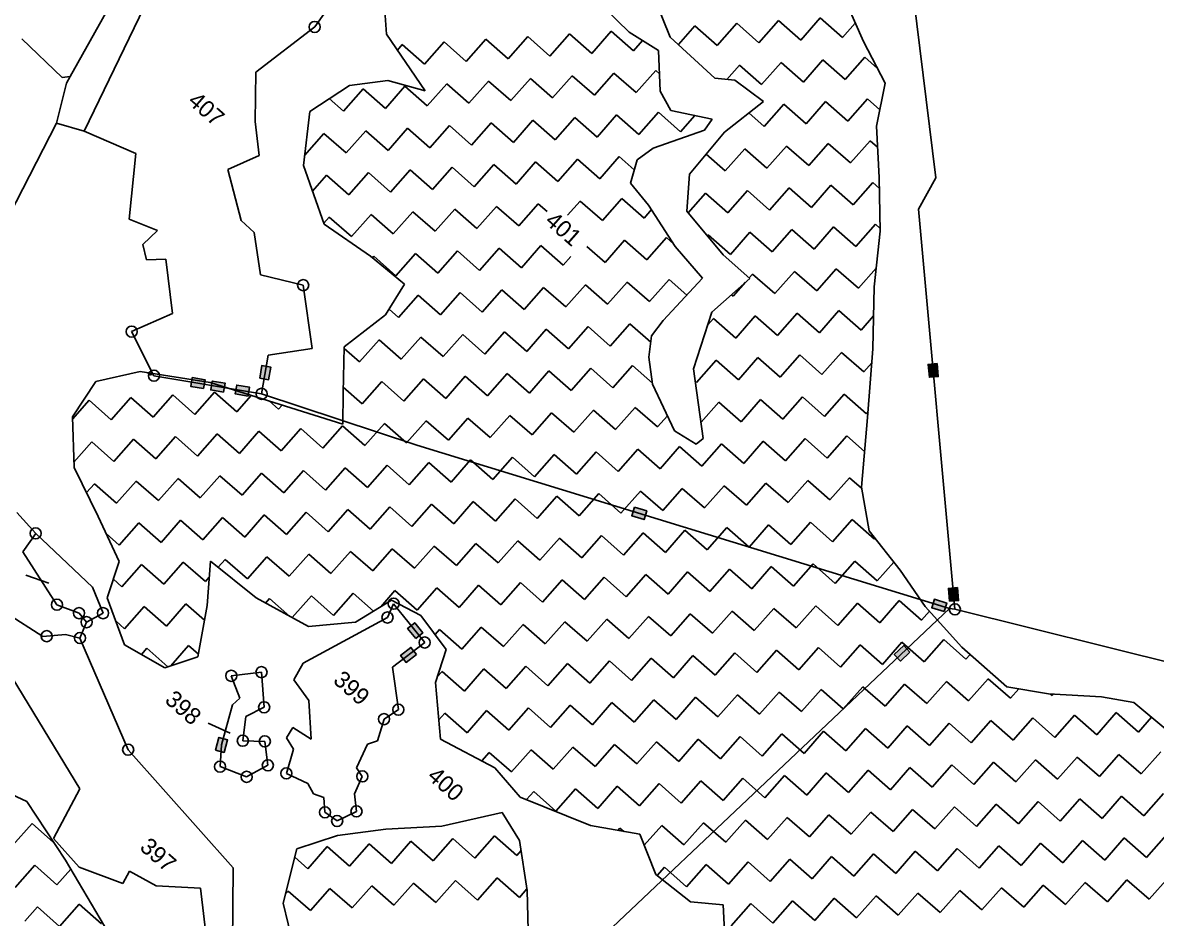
# Model space of a CAD drawing. Header units: metres. Extents: x 316400 to 324250, y 1868140 to 1873603.
# Drawn here: x 321468 to 322120, y 1869295 to 1869809 of the extents above; entities that cross this region are included whole.
import ezdxf

# ---------------------------------------------------------------- set-up
doc = ezdxf.new("R2010")
doc.units = ezdxf.units.M
for name, color, linetype in [('POLY_HATCH', 12, 'Continuous'), ('POLY_PARCEL', 6, 'Continuous'), ('POLY_ROAD', 30, 'Continuous'), ('TEXT_PARCEL', 7, 'Continuous')]:
    doc.layers.add(name, color=color, linetype=linetype)
doc.styles.add('TEXT_MAP', font='')
doc.styles.get('TEXT_MAP').set_extended_font_data('Kruti Dev 050')
doc.dimstyles.get("Standard").update_dxf_attribs({"dimtxt": 0.18, "dimasz": 0.18, "dimexe": 0.18, "dimexo": 0.0625, "dimgap": 0.09, "dimtad": 0, "dimtih": 1, "dimtoh": 1, "dimdec": 4, "dimzin": 0, "dimdsep": 46, "dimtxsty": 'Standard', "dimcen": 0.09, "dimadec": 0, "dimazin": 0, "dimtfac": 1, "dimtdec": 4, "dimtofl": 0, "dimtmove": 0, "dimatfit": 3, "dimfxl": 1, "dimtolj": 1, "dimtzin": 0, "dimarcsym": 0})

msp = doc.modelspace()

# ---------------------------------------------------------------- hatches: boundary and pattern name
for points in [[(321610.47, 1869611.52), (321605.38, 1869612.38), (321604.14, 1869605.02), (321609.23, 1869604.16)], [(321989.05, 1869605.58), (321994.19, 1869606.04), (321993.52, 1869613.47), (321988.37, 1869613.01)], [(321565.41, 1869605.41), (321564.55, 1869600.32), (321571.91, 1869599.08), (321572.77, 1869604.17)], [(321576.9, 1869603.47), (321576.04, 1869598.38), (321583.39, 1869597.14), (321584.25, 1869602.23)], [(321590.99, 1869601.09), (321590.13, 1869596), (321597.49, 1869594.76), (321598.35, 1869599.85)], [(321825.14, 1869523.81), (321826.66, 1869528.74), (321819.52, 1869530.93), (321818.01, 1869526)], [(322005.17, 1869484.7), (322000.03, 1869484.24), (322000.7, 1869476.8), (322005.84, 1869477.27)], [(321991.95, 1869478.02), (321990.44, 1869473.08), (321997.57, 1869470.89), (321999.09, 1869475.83)], [(321693.23, 1869464.49), (321689.2, 1869461.26), (321693.86, 1869455.44), (321697.89, 1869458.67)], [(321685.17, 1869445.74), (321688.31, 1869441.64), (321694.23, 1869446.19), (321691.09, 1869450.28)], [(321968.88, 1869446.23), (321972.43, 1869442.48), (321977.85, 1869447.61), (321974.31, 1869451.36)], [(321585.7, 1869397.13), (321580.73, 1869398.52), (321578.73, 1869391.32), (321583.7, 1869389.94)]]:
    msp.add_hatch(color=256).paths.add_polyline_path(points)

# ---------------------------------------------------------------- linework, layer by layer
for points in [[(321604.14, 1869605.02), (321605.38, 1869612.38), (321610.47, 1869611.52), (321609.23, 1869604.16)], [(321993.52, 1869613.47), (321994.19, 1869606.04), (321989.05, 1869605.58), (321988.37, 1869613.01)], [(321571.91, 1869599.08), (321564.55, 1869600.32), (321565.41, 1869605.41), (321572.77, 1869604.17)], [(321583.39, 1869597.14), (321576.04, 1869598.38), (321576.9, 1869603.47), (321584.25, 1869602.23)], [(321597.49, 1869594.76), (321590.13, 1869596), (321590.99, 1869601.09), (321598.35, 1869599.85)], [(321819.52, 1869530.93), (321826.66, 1869528.74), (321825.14, 1869523.81), (321818.01, 1869526)], [(322000.7, 1869476.8), (322000.03, 1869484.24), (322005.17, 1869484.7), (322005.84, 1869477.27)], [(321997.57, 1869470.89), (321990.44, 1869473.08), (321991.95, 1869478.02), (321999.09, 1869475.83)], [(321693.86, 1869455.44), (321689.2, 1869461.26), (321693.23, 1869464.49), (321697.89, 1869458.67)], [(321694.23, 1869446.19), (321688.31, 1869441.64), (321685.17, 1869445.74), (321691.09, 1869450.28)], [(321977.85, 1869447.61), (321972.43, 1869442.48), (321968.88, 1869446.23), (321974.31, 1869451.36)], [(321578.73, 1869391.32), (321580.73, 1869398.52), (321585.7, 1869397.13), (321583.7, 1869389.94)]]:
    msp.add_lwpolyline(points, close=True)
for centre in [(321635.76, 1869807.04), (321629.15, 1869658.55), (321530.56, 1869631.88), (321543.34, 1869606.52), (321605.24, 1869596.07), (321475.39, 1869515.86), (321681.15, 1869475.45), (321487.6, 1869474.85), (321500.32, 1869470.01), (321514.15, 1869470.02), (322003.71, 1869472.2), (321504.65, 1869464.84), (321677.59, 1869467.53), (321481.74, 1869456.76), (321500.83, 1869455.7), (321699.02, 1869453.13), (321605.18, 1869436.07), (321587.8, 1869433.98), (321606.72, 1869415.91), (321683.86, 1869414.52), (321675.64, 1869409.06), (321528.53, 1869391.48), (321594.45, 1869396.63), (321607.1, 1869396.3), (321581.39, 1869381.79), (321608.86, 1869382.53), (321619.47, 1869377.88), (321596.65, 1869375.88), (321663.11, 1869376.13), (321641.67, 1869355.52), (321659.77, 1869356.03), (321648.68, 1869350.52)]:
    msp.add_circle(centre, 3.19)
at = {"layer": 'POLY_HATCH'}
for p, q in [((321677.1, 1869802.84), (321674.57, 1869838.25)), ((321941.56, 1869820.33), (321951.23, 1869798.74)), ((321699.25, 1869770.28), (321677.1, 1869802.84)), ((321951.23, 1869798.74), (321963.74, 1869774.66)), ((321632.88, 1869758.34), (321655.72, 1869773.41)), ((321655.72, 1869773.41), (321677.74, 1869776.14)), ((321677.74, 1869776.14), (321699.25, 1869770.28)), ((321963.74, 1869774.66), (321958.63, 1869750)), ((321629.25, 1869727.35), (321632.88, 1869758.34)), ((321958.63, 1869750), (321960.25, 1869720.42)), ((321641.3, 1869693.61), (321629.25, 1869727.35)), ((321960.25, 1869720.42), (321960.88, 1869689.7)), ((321667.88, 1869675.23), (321641.3, 1869693.61)), ((321960.88, 1869689.7), (321957.32, 1869657.65)), ((321687.37, 1869659.08), (321667.88, 1869675.23)), ((321676.46, 1869641.54), (321687.37, 1869659.08)), ((321957.32, 1869657.65), (321956.65, 1869622.04)), ((321652.76, 1869623.2), (321676.46, 1869641.54)), ((321652.05, 1869596.68), (321652.76, 1869623.2)), ((321956.65, 1869622.04), (321953.56, 1869582.54)), ((321509.88, 1869603.22), (321535.46, 1869608.85)), ((321535.46, 1869608.85), (321575.72, 1869602.56)), ((321496.47, 1869582.85), (321509.88, 1869603.22)), ((321575.72, 1869602.56), (321651.86, 1869578.75)), ((321651.86, 1869578.75), (321652.05, 1869596.68)), ((321497.53, 1869553.77), (321496.47, 1869582.85)), ((321953.56, 1869582.54), (321949.98, 1869542.46)), ((321511.38, 1869525.49), (321497.53, 1869553.77)), ((321949.98, 1869542.46), (321954.52, 1869517.34)), ((321523.45, 1869499.78), (321511.38, 1869525.49)), ((321954.52, 1869517.34), (321972.29, 1869494.66)), ((321516.51, 1869478.75), (321523.45, 1869499.78)), ((321575.87, 1869499.88), (321574.02, 1869474.35)), ((321602.09, 1869478.8), (321575.87, 1869499.88)), ((321972.29, 1869494.66), (321986.72, 1869473.91)), ((321526.52, 1869451.83), (321516.51, 1869478.75)), ((321632.3, 1869462.25), (321602.09, 1869478.8)), ((321574.02, 1869474.35), (321568.69, 1869444.87)), ((321679.99, 1869477.56), (321659.15, 1869464.75)), ((321696.87, 1869468.73), (321679.99, 1869477.56)), ((321986.72, 1869473.91), (322007.75, 1869450.37)), ((321711.24, 1869449.04), (321696.87, 1869468.73)), ((321659.15, 1869464.75), (321632.3, 1869462.25)), ((321549.57, 1869438.58), (321526.52, 1869451.83)), ((321705.22, 1869430.21), (321711.24, 1869449.04)), ((322007.75, 1869450.37), (322033.54, 1869427.66)), ((321568.69, 1869444.87), (321549.57, 1869438.58)), ((321708.12, 1869397.5), (321705.22, 1869430.21)), ((322033.54, 1869427.66), (322057.61, 1869423.56)), ((322057.61, 1869423.56), (322087.93, 1869421.99)), ((322087.93, 1869421.99), (322106.6, 1869418.62)), ((322106.6, 1869418.62), (322128.35, 1869400.47)), ((321739.39, 1869381.02), (321708.12, 1869397.5)), ((321438.54, 1869376.48), (321470.24, 1869361.64)), ((321470.24, 1869361.64), (321492.45, 1869328)), ((321794.2, 1869347.84), (321753.83, 1869364.28)), ((321708.9, 1869347.54), (321743.44, 1869355.33)), ((321822.6, 1869342.94), (321794.2, 1869347.84)), ((321625.49, 1869334.52), (321648.81, 1869342.14)), ((321648.81, 1869342.14), (321676.66, 1869345.77)), ((321676.66, 1869345.77), (321708.9, 1869347.54)), ((321831.84, 1869319.73), (321822.6, 1869342.94)), ((321753.56, 1869339.39), (321757.81, 1869310.51)), ((321617.6, 1869303.27), (321625.49, 1869334.52)), ((321492.45, 1869328), (321514.93, 1869290.11)), ((321757.81, 1869310.51), (321758.46, 1869287.82)), ((321625.89, 1869269.83), (321617.6, 1869303.27))]:
    msp.add_line(p, q, dxfattribs=at)
at = {"layer": 'POLY_HATCH', "ltscale": 10}
for p, q in [((321816.5, 1869803.93), (321795.91, 1869824.33)), ((321830.88, 1869824.13), (321840.17, 1869801.21)), ((321833.43, 1869793.55), (321816.5, 1869803.93)), ((321840.17, 1869801.21), (321865.79, 1869777.52)), ((321834.32, 1869770.1), (321833.43, 1869793.55)), ((321865.79, 1869777.52), (321877.31, 1869776.44)), ((321877.31, 1869776.44), (321893.77, 1869764.22)), ((321840.46, 1869759.04), (321834.32, 1869770.1)), ((321864.29, 1869753.92), (321840.46, 1869759.04)), ((321893.77, 1869764.22), (321871.39, 1869746.53)), ((321859.87, 1869747.61), (321864.29, 1869753.92)), ((321830.39, 1869737.31), (321859.87, 1869747.61)), ((321871.39, 1869746.53), (321851.23, 1869722.35)), ((321821.17, 1869730.7), (321830.39, 1869737.31)), ((321817.21, 1869717.19), (321821.17, 1869730.7)), ((321851.23, 1869722.35), (321849.57, 1869701.16)), ((321827.66, 1869704.59), (321817.21, 1869717.19)), ((321843.03, 1869680.85), (321827.66, 1869704.59)), ((321849.57, 1869701.16), (321870.47, 1869675.96)), ((321858.67, 1869662.56), (321843.03, 1869680.85)), ((321870.47, 1869675.96), (321885.79, 1869662.46)), ((321836.11, 1869638.23), (321858.67, 1869662.56)), ((321885.79, 1869662.46), (321864.13, 1869643.01)), ((321864.13, 1869643.01), (321853.56, 1869610.4)), ((321829.44, 1869629.37), (321836.11, 1869638.23)), ((321827.81, 1869617.21), (321829.44, 1869629.37)), ((321830.01, 1869601.68), (321827.81, 1869617.21)), ((321853.56, 1869610.4), (321859.13, 1869570.38)), ((321842.57, 1869574.75), (321830.01, 1869601.68)), ((321855.12, 1869567.11), (321842.57, 1869574.75)), ((321859.13, 1869570.38), (321855.12, 1869567.11)), ((321753.83, 1869364.28), (321739.39, 1869381.02)), ((321743.44, 1869355.33), (321753.56, 1869339.39)), ((321831.84, 1869319.73), (321851.81, 1869304.12)), ((321851.81, 1869304.12), (321870.61, 1869302.29)), ((321870.61, 1869302.29), (321871.96, 1869271.64))]:
    msp.add_line(p, q, dxfattribs=at)
at = {"layer": 'POLY_HATCH', "linetype": 'Continuous', "ltscale": 10}
for p, q in [((321891.11, 1869797.88), (321902.36, 1869810.65)), ((321902.36, 1869810.65), (321915.14, 1869799.4)), ((321915.14, 1869799.4), (321926.39, 1869812.18)), ((321926.39, 1869812.18), (321939.17, 1869800.93)), ((321795, 1869791.77), (321806.25, 1869804.55)), ((321806.25, 1869804.55), (321819.03, 1869793.3)), ((321844.86, 1869796.88), (321854.31, 1869807.6)), ((321854.31, 1869807.6), (321867.08, 1869796.35)), ((321867.08, 1869796.35), (321878.33, 1869809.13)), ((321878.33, 1869809.13), (321891.11, 1869797.88)), ((321939.17, 1869800.93), (321946.51, 1869809.27)), ((321698.88, 1869785.67), (321710.13, 1869798.44)), ((321710.13, 1869798.44), (321722.91, 1869787.19)), ((321722.91, 1869787.19), (321734.16, 1869799.97)), ((321734.16, 1869799.97), (321746.94, 1869788.72)), ((321746.94, 1869788.72), (321758.19, 1869801.5)), ((321758.19, 1869801.5), (321770.97, 1869790.24)), ((321770.97, 1869790.24), (321782.22, 1869803.02)), ((321782.22, 1869803.02), (321795, 1869791.77)), ((321819.03, 1869793.3), (321824.22, 1869799.2)), ((321683.3, 1869793.73), (321686.11, 1869796.92)), ((321686.11, 1869796.92), (321698.88, 1869785.67)), ((321872.62, 1869776.88), (321879.86, 1869785.1)), ((321879.86, 1869785.1), (321892.64, 1869773.85)), ((321892.64, 1869773.85), (321903.89, 1869786.63)), ((321903.89, 1869786.63), (321916.67, 1869775.37)), ((321916.67, 1869775.37), (321927.92, 1869788.15)), ((321927.92, 1869788.15), (321940.7, 1869776.9)), ((321940.7, 1869776.9), (321951.95, 1869789.68)), ((321951.95, 1869789.68), (321959.3, 1869783.2)), ((321772.5, 1869766.22), (321783.75, 1869778.99)), ((321783.75, 1869778.99), (321796.52, 1869767.74)), ((321796.52, 1869767.74), (321807.77, 1869780.52)), ((321807.77, 1869780.52), (321820.55, 1869769.27)), ((321820.55, 1869769.27), (321831.8, 1869782.05)), ((321831.8, 1869782.05), (321833.94, 1869780.16)), ((321652.35, 1869758.58), (321663.6, 1869771.36)), ((321663.6, 1869771.36), (321676.38, 1869760.11)), ((321676.38, 1869760.11), (321687.63, 1869772.89)), ((321687.63, 1869772.89), (321700.41, 1869761.64)), ((321700.41, 1869761.64), (321711.66, 1869774.41)), ((321711.66, 1869774.41), (321724.44, 1869763.16)), ((321724.44, 1869763.16), (321735.69, 1869775.94)), ((321735.69, 1869775.94), (321748.47, 1869764.69)), ((321748.47, 1869764.69), (321759.72, 1869777.47)), ((321759.72, 1869777.47), (321772.5, 1869766.22)), ((321644.17, 1869765.79), (321652.35, 1869758.58)), ((321942.22, 1869752.87), (321953.47, 1869765.65)), ((321953.47, 1869765.65), (321960.58, 1869759.4)), ((321894.16, 1869749.82), (321905.42, 1869762.6)), ((321905.42, 1869762.6), (321918.19, 1869751.35)), ((321918.19, 1869751.35), (321929.44, 1869764.12)), ((321929.44, 1869764.12), (321942.22, 1869752.87)), ((321725.96, 1869739.13), (321737.22, 1869751.91)), ((321737.22, 1869751.91), (321749.99, 1869740.66)), ((321749.99, 1869740.66), (321761.24, 1869753.44)), ((321761.24, 1869753.44), (321774.02, 1869742.19)), ((321774.02, 1869742.19), (321785.27, 1869754.97)), ((321785.27, 1869754.97), (321798.05, 1869743.71)), ((321798.05, 1869743.71), (321809.3, 1869756.49)), ((321809.3, 1869756.49), (321822.08, 1869745.24)), ((321822.08, 1869745.24), (321833.33, 1869758.02)), ((321833.33, 1869758.02), (321846.11, 1869746.77)), ((321846.11, 1869746.77), (321854.29, 1869756.06)), ((321863.58, 1869754.07), (321864.08, 1869753.62)), ((321885.36, 1869757.57), (321894.16, 1869749.82)), ((321629.92, 1869733.11), (321641.1, 1869745.81)), ((321641.1, 1869745.81), (321653.88, 1869734.56)), ((321653.88, 1869734.56), (321665.13, 1869747.33)), ((321665.13, 1869747.33), (321677.91, 1869736.08)), ((321677.91, 1869736.08), (321689.16, 1869748.86)), ((321689.16, 1869748.86), (321701.94, 1869737.61)), ((321701.94, 1869737.61), (321713.19, 1869750.39)), ((321713.19, 1869750.39), (321725.96, 1869739.13)), ((321919.72, 1869727.32), (321930.97, 1869740.1)), ((321930.97, 1869740.1), (321943.75, 1869728.84)), ((321943.75, 1869728.84), (321955, 1869741.62)), ((321955, 1869741.62), (321959.3, 1869737.84)), ((321799.58, 1869719.69), (321810.83, 1869732.46)), ((321810.83, 1869732.46), (321819.46, 1869724.86)), ((321860.8, 1869733.83), (321871.66, 1869724.26)), ((321871.66, 1869724.26), (321882.91, 1869737.04)), ((321882.91, 1869737.04), (321895.69, 1869725.79)), ((321895.69, 1869725.79), (321906.94, 1869738.57)), ((321906.94, 1869738.57), (321919.72, 1869727.32)), ((321703.46, 1869713.58), (321714.71, 1869726.36)), ((321714.71, 1869726.36), (321727.49, 1869715.11)), ((321727.49, 1869715.11), (321738.74, 1869727.88)), ((321738.74, 1869727.88), (321751.52, 1869716.63)), ((321751.52, 1869716.63), (321762.77, 1869729.41)), ((321762.77, 1869729.41), (321775.55, 1869718.16)), ((321775.55, 1869718.16), (321786.8, 1869730.94)), ((321786.8, 1869730.94), (321799.58, 1869719.69)), ((321634.52, 1869712.58), (321642.63, 1869721.78)), ((321642.63, 1869721.78), (321655.41, 1869710.53)), ((321655.41, 1869710.53), (321666.66, 1869723.3)), ((321666.66, 1869723.3), (321679.43, 1869712.05)), ((321679.43, 1869712.05), (321690.68, 1869724.83)), ((321690.68, 1869724.83), (321703.46, 1869713.58)), ((321873.19, 1869700.24), (321884.44, 1869713.01)), ((321884.44, 1869713.01), (321897.22, 1869701.76)), ((321897.22, 1869701.76), (321908.47, 1869714.54)), ((321908.47, 1869714.54), (321921.25, 1869703.29)), ((321921.25, 1869703.29), (321932.5, 1869716.07)), ((321932.5, 1869716.07), (321945.27, 1869704.82)), ((321945.27, 1869704.82), (321956.53, 1869717.59)), ((321956.53, 1869717.59), (321960.38, 1869714.2)), ((321781.14, 1869698.75), (321788.33, 1869706.91)), ((321788.33, 1869706.91), (321801.1, 1869695.66)), ((321801.1, 1869695.66), (321812.35, 1869708.43)), ((321812.35, 1869708.43), (321825.13, 1869697.18)), ((321850.42, 1869700.14), (321860.41, 1869711.49)), ((321860.41, 1869711.49), (321873.19, 1869700.24)), ((321680.96, 1869688.02), (321692.21, 1869700.8)), ((321692.21, 1869700.8), (321704.99, 1869689.55)), ((321704.99, 1869689.55), (321716.24, 1869702.33)), ((321716.24, 1869702.33), (321729.02, 1869691.08)), ((321729.02, 1869691.08), (321740.27, 1869703.86)), ((321740.27, 1869703.86), (321753.05, 1869692.6)), ((321753.05, 1869692.6), (321764.3, 1869705.38)), ((321764.3, 1869705.38), (321769.43, 1869700.87)), ((321825.13, 1869697.18), (321829.35, 1869701.98)), ((321641.07, 1869694.25), (321644.15, 1869697.75)), ((321644.15, 1869697.75), (321656.93, 1869686.5)), ((321656.93, 1869686.5), (321668.18, 1869699.28)), ((321668.18, 1869699.28), (321680.96, 1869688.02)), ((321946.8, 1869680.79), (321958.05, 1869693.56)), ((321958.05, 1869693.56), (321960.85, 1869691.1)), ((321861.42, 1869686.87), (321861.94, 1869687.46)), ((321861.94, 1869687.46), (321874.72, 1869676.21)), ((321874.72, 1869676.21), (321885.97, 1869688.99)), ((321885.97, 1869688.99), (321898.74, 1869677.73)), ((321898.74, 1869677.73), (321909.99, 1869690.51)), ((321909.99, 1869690.51), (321922.77, 1869679.26)), ((321922.77, 1869679.26), (321934.02, 1869692.04)), ((321934.02, 1869692.04), (321946.8, 1869680.79)), ((321754.57, 1869668.58), (321765.82, 1869681.35)), ((321765.82, 1869681.35), (321778.6, 1869670.1)), ((321792.11, 1869680.89), (321802.63, 1869671.63)), ((321802.63, 1869671.63), (321813.88, 1869684.41)), ((321813.88, 1869684.41), (321826.66, 1869673.15)), ((321826.66, 1869673.15), (321837.91, 1869685.93)), ((321837.91, 1869685.93), (321842.18, 1869682.17)), ((321668.93, 1869674.36), (321669.71, 1869675.25)), ((321669.71, 1869675.25), (321682.49, 1869664)), ((321682.49, 1869664), (321693.74, 1869676.77)), ((321693.74, 1869676.77), (321706.52, 1869665.52)), ((321706.52, 1869665.52), (321717.77, 1869678.3)), ((321717.77, 1869678.3), (321730.54, 1869667.05)), ((321730.54, 1869667.05), (321741.79, 1869679.83)), ((321741.79, 1869679.83), (321754.57, 1869668.58)), ((321778.6, 1869670.1), (321782.96, 1869675.05)), ((321924.3, 1869655.23), (321935.55, 1869668.01)), ((321935.55, 1869668.01), (321948.33, 1869656.76)), ((321948.33, 1869656.76), (321958.5, 1869668.31)), ((321828.18, 1869649.13), (321839.44, 1869661.9)), ((321839.44, 1869661.9), (321849.69, 1869652.87)), ((321885.52, 1869662.71), (321887.49, 1869664.96)), ((321887.49, 1869664.96), (321900.27, 1869653.71)), ((321900.27, 1869653.71), (321911.52, 1869666.48)), ((321911.52, 1869666.48), (321924.3, 1869655.23)), ((321708.04, 1869641.49), (321719.29, 1869654.27)), ((321719.29, 1869654.27), (321732.07, 1869643.02)), ((321732.07, 1869643.02), (321743.32, 1869655.8)), ((321743.32, 1869655.8), (321756.1, 1869644.55)), ((321756.1, 1869644.55), (321767.35, 1869657.32)), ((321767.35, 1869657.32), (321780.13, 1869646.07)), ((321780.13, 1869646.07), (321791.38, 1869658.85)), ((321791.38, 1869658.85), (321804.16, 1869647.6)), ((321804.16, 1869647.6), (321815.41, 1869660.38)), ((321815.41, 1869660.38), (321828.18, 1869649.13)), ((321876.24, 1869652.18), (321883.42, 1869660.34)), ((321684.01, 1869639.97), (321695.26, 1869652.75)), ((321695.26, 1869652.75), (321708.04, 1869641.49)), ((321875.28, 1869653.02), (321876.24, 1869652.18)), ((321678.5, 1869644.82), (321684.01, 1869639.97)), ((321901.8, 1869629.68), (321913.05, 1869642.45)), ((321913.05, 1869642.45), (321925.83, 1869631.2)), ((321925.83, 1869631.2), (321937.08, 1869643.98)), ((321937.08, 1869643.98), (321949.85, 1869632.73)), ((321781.65, 1869622.04), (321792.91, 1869634.82)), ((321792.91, 1869634.82), (321805.68, 1869623.57)), ((321805.68, 1869623.57), (321816.93, 1869636.35)), ((321816.93, 1869636.35), (321828.96, 1869625.76)), ((321861.78, 1869635.75), (321864.99, 1869639.4)), ((321864.99, 1869639.4), (321877.77, 1869628.15)), ((321877.77, 1869628.15), (321889.02, 1869640.93)), ((321889.02, 1869640.93), (321901.8, 1869629.68)), ((321949.85, 1869632.73), (321957, 1869640.85)), ((321685.54, 1869615.94), (321696.79, 1869628.72)), ((321696.79, 1869628.72), (321709.57, 1869617.47)), ((321709.57, 1869617.47), (321720.82, 1869630.24)), ((321720.82, 1869630.24), (321733.6, 1869618.99)), ((321733.6, 1869618.99), (321744.85, 1869631.77)), ((321744.85, 1869631.77), (321757.63, 1869620.52)), ((321757.63, 1869620.52), (321768.88, 1869633.3)), ((321768.88, 1869633.3), (321781.65, 1869622.04)), ((321652.73, 1869622.15), (321661.51, 1869614.41)), ((321661.51, 1869614.41), (321672.76, 1869627.19)), ((321672.76, 1869627.19), (321685.54, 1869615.94)), ((321855.27, 1869602.6), (321866.52, 1869615.37)), ((321866.52, 1869615.37), (321879.29, 1869604.12)), ((321879.29, 1869604.12), (321890.55, 1869616.9)), ((321890.55, 1869616.9), (321903.32, 1869605.65)), ((321903.32, 1869605.65), (321914.57, 1869618.43)), ((321914.57, 1869618.43), (321927.35, 1869607.17)), ((321927.35, 1869607.17), (321938.6, 1869619.95)), ((321938.6, 1869619.95), (321951.38, 1869608.7)), ((321759.15, 1869596.49), (321770.4, 1869609.27)), ((321770.4, 1869609.27), (321783.18, 1869598.02)), ((321783.18, 1869598.02), (321794.43, 1869610.79)), ((321794.43, 1869610.79), (321807.21, 1869599.54)), ((321807.21, 1869599.54), (321818.46, 1869612.32)), ((321818.46, 1869612.32), (321829.93, 1869602.22)), ((321951.38, 1869608.7), (321956.02, 1869613.97)), ((321539.79, 1869608.17), (321541.37, 1869606.78)), ((321541.37, 1869606.78), (321542.25, 1869607.79)), ((321663.04, 1869590.38), (321674.29, 1869603.16)), ((321674.29, 1869603.16), (321687.07, 1869591.91)), ((321687.07, 1869591.91), (321698.32, 1869604.69)), ((321698.32, 1869604.69), (321711.09, 1869593.44)), ((321711.09, 1869593.44), (321722.35, 1869606.21)), ((321722.35, 1869606.21), (321735.12, 1869594.96)), ((321735.12, 1869594.96), (321746.37, 1869607.74)), ((321746.37, 1869607.74), (321759.15, 1869596.49)), ((321854.56, 1869603.22), (321855.27, 1869602.6)), ((321542.89, 1869582.75), (321554.15, 1869595.53)), ((321554.15, 1869595.53), (321566.92, 1869584.28)), ((321566.92, 1869584.28), (321578.17, 1869597.06)), ((321578.17, 1869597.06), (321590.95, 1869585.8)), ((321652.14, 1869599.98), (321663.04, 1869590.38)), ((321928.88, 1869583.15), (321940.13, 1869595.92)), ((321940.13, 1869595.92), (321952.91, 1869584.67)), ((321496.52, 1869581.61), (321506.09, 1869592.48)), ((321506.09, 1869592.48), (321518.87, 1869581.23)), ((321518.87, 1869581.23), (321530.12, 1869594)), ((321530.12, 1869594), (321542.89, 1869582.75)), ((321590.95, 1869585.8), (321599.23, 1869595.21)), ((321609.79, 1869591.9), (321614.98, 1869587.33)), ((321614.98, 1869587.33), (321617.02, 1869589.64)), ((321857.82, 1869579.74), (321868.04, 1869591.34)), ((321868.04, 1869591.34), (321880.82, 1869580.09)), ((321880.82, 1869580.09), (321892.07, 1869592.87)), ((321892.07, 1869592.87), (321904.85, 1869581.62)), ((321904.85, 1869581.62), (321916.1, 1869594.4)), ((321916.1, 1869594.4), (321928.88, 1869583.15)), ((321736.65, 1869570.93), (321747.9, 1869583.71)), ((321747.9, 1869583.71), (321760.68, 1869572.46)), ((321760.68, 1869572.46), (321771.93, 1869585.24)), ((321771.93, 1869585.24), (321784.71, 1869573.99)), ((321784.71, 1869573.99), (321795.96, 1869586.77)), ((321795.96, 1869586.77), (321808.74, 1869575.51)), ((321808.74, 1869575.51), (321819.99, 1869588.29)), ((321819.99, 1869588.29), (321832.76, 1869577.04)), ((321832.76, 1869577.04), (321838.48, 1869583.53)), ((321952.91, 1869584.67), (321953.81, 1869585.7)), ((321616.51, 1869563.3), (321627.76, 1869576.08)), ((321627.76, 1869576.08), (321640.54, 1869564.83)), ((321640.54, 1869564.83), (321651.79, 1869577.61)), ((321651.79, 1869577.61), (321664.56, 1869566.36)), ((321664.56, 1869566.36), (321675.82, 1869579.13)), ((321675.82, 1869579.13), (321688.59, 1869567.88)), ((321688.59, 1869567.88), (321699.84, 1869580.66)), ((321699.84, 1869580.66), (321712.62, 1869569.41)), ((321712.62, 1869569.41), (321723.87, 1869582.19)), ((321723.87, 1869582.19), (321736.65, 1869570.93)), ((321520.39, 1869557.2), (321531.64, 1869569.97)), ((321531.64, 1869569.97), (321544.42, 1869558.72)), ((321544.42, 1869558.72), (321555.67, 1869571.5)), ((321555.67, 1869571.5), (321568.45, 1869560.25)), ((321568.45, 1869560.25), (321579.7, 1869573.03)), ((321579.7, 1869573.03), (321592.48, 1869561.78)), ((321592.48, 1869561.78), (321603.73, 1869574.55)), ((321603.73, 1869574.55), (321616.51, 1869563.3)), ((321906.38, 1869557.59), (321917.63, 1869570.37)), ((321917.63, 1869570.37), (321930.4, 1869559.12)), ((321930.4, 1869559.12), (321941.66, 1869571.9)), ((321941.66, 1869571.9), (321951.81, 1869562.95)), ((321497.42, 1869556.87), (321507.62, 1869568.45)), ((321507.62, 1869568.45), (321520.39, 1869557.2)), ((321810.26, 1869551.49), (321821.51, 1869564.26)), ((321821.51, 1869564.26), (321834.29, 1869553.01)), ((321834.29, 1869553.01), (321845.54, 1869565.79)), ((321845.54, 1869565.79), (321858.32, 1869554.54)), ((321858.32, 1869554.54), (321869.57, 1869567.32)), ((321869.57, 1869567.32), (321882.35, 1869556.06)), ((321882.35, 1869556.06), (321893.6, 1869568.84)), ((321893.6, 1869568.84), (321906.38, 1869557.59)), ((321690.12, 1869543.85), (321701.37, 1869556.63)), ((321701.37, 1869556.63), (321714.15, 1869545.38)), ((321714.15, 1869545.38), (321725.4, 1869558.16)), ((321725.4, 1869558.16), (321738.18, 1869546.91)), ((321738.18, 1869546.91), (321749.43, 1869559.68)), ((321749.43, 1869559.68), (321762.2, 1869548.43)), ((321762.2, 1869548.43), (321773.46, 1869561.21)), ((321773.46, 1869561.21), (321786.23, 1869549.96)), ((321786.23, 1869549.96), (321797.48, 1869562.74)), ((321797.48, 1869562.74), (321810.26, 1869551.49)), ((321594, 1869537.75), (321605.26, 1869550.52)), ((321605.26, 1869550.52), (321618.03, 1869539.27)), ((321618.03, 1869539.27), (321629.28, 1869552.05)), ((321629.28, 1869552.05), (321642.06, 1869540.8)), ((321642.06, 1869540.8), (321653.31, 1869553.58)), ((321653.31, 1869553.58), (321666.09, 1869542.33)), ((321666.09, 1869542.33), (321677.34, 1869555.1)), ((321677.34, 1869555.1), (321690.12, 1869543.85)), ((321504.62, 1869539.29), (321509.14, 1869544.42)), ((321509.14, 1869544.42), (321521.92, 1869533.17)), ((321521.92, 1869533.17), (321533.17, 1869545.95)), ((321533.17, 1869545.95), (321545.95, 1869534.69)), ((321545.95, 1869534.69), (321557.2, 1869547.47)), ((321557.2, 1869547.47), (321569.98, 1869536.22)), ((321569.98, 1869536.22), (321581.23, 1869549)), ((321581.23, 1869549), (321594, 1869537.75)), ((321859.85, 1869530.51), (321871.1, 1869543.29)), ((321871.1, 1869543.29), (321883.87, 1869532.04)), ((321883.87, 1869532.04), (321895.13, 1869544.81)), ((321895.13, 1869544.81), (321907.9, 1869533.56)), ((321907.9, 1869533.56), (321919.15, 1869546.34)), ((321919.15, 1869546.34), (321931.93, 1869535.09)), ((321931.93, 1869535.09), (321943.18, 1869547.87)), ((321943.18, 1869547.87), (321950.1, 1869541.78)), ((321763.73, 1869524.4), (321774.98, 1869537.18)), ((321774.98, 1869537.18), (321787.76, 1869525.93)), ((321787.76, 1869525.93), (321799.01, 1869538.71)), ((321799.01, 1869538.71), (321811.79, 1869527.46)), ((321811.79, 1869527.46), (321823.04, 1869540.23)), ((321823.04, 1869540.23), (321835.82, 1869528.98)), ((321835.82, 1869528.98), (321847.07, 1869541.76)), ((321847.07, 1869541.76), (321859.85, 1869530.51)), ((321667.62, 1869518.3), (321678.87, 1869531.08)), ((321678.87, 1869531.08), (321691.65, 1869519.82)), ((321691.65, 1869519.82), (321702.9, 1869532.6)), ((321702.9, 1869532.6), (321715.67, 1869521.35)), ((321715.67, 1869521.35), (321726.93, 1869534.13)), ((321726.93, 1869534.13), (321739.7, 1869522.88)), ((321739.7, 1869522.88), (321750.95, 1869535.66)), ((321750.95, 1869535.66), (321763.73, 1869524.4)), ((321571.5, 1869512.19), (321582.75, 1869524.97)), ((321582.75, 1869524.97), (321595.53, 1869513.72)), ((321595.53, 1869513.72), (321606.78, 1869526.5)), ((321606.78, 1869526.5), (321619.56, 1869515.25)), ((321619.56, 1869515.25), (321630.81, 1869528.02)), ((321630.81, 1869528.02), (321643.59, 1869516.77)), ((321643.59, 1869516.77), (321654.84, 1869529.55)), ((321654.84, 1869529.55), (321667.62, 1869518.3)), ((321933.46, 1869511.06), (321944.71, 1869523.84)), ((321944.71, 1869523.84), (321957.49, 1869512.59)), ((321523.45, 1869509.14), (321534.7, 1869521.92)), ((321534.7, 1869521.92), (321547.47, 1869510.67)), ((321547.47, 1869510.67), (321558.73, 1869523.44)), ((321558.73, 1869523.44), (321571.5, 1869512.19)), ((321837.34, 1869504.95), (321848.59, 1869517.73)), ((321848.59, 1869517.73), (321861.37, 1869506.48)), ((321861.37, 1869506.48), (321872.62, 1869519.26)), ((321872.62, 1869519.26), (321885.4, 1869508.01)), ((321885.4, 1869508.01), (321896.65, 1869520.79)), ((321896.65, 1869520.79), (321909.43, 1869509.53)), ((321909.43, 1869509.53), (321920.68, 1869522.31)), ((321920.68, 1869522.31), (321933.46, 1869511.06)), ((321515.96, 1869515.73), (321523.45, 1869509.14)), ((321741.23, 1869498.85), (321752.48, 1869511.63)), ((321752.48, 1869511.63), (321765.26, 1869500.38)), ((321765.26, 1869500.38), (321776.51, 1869513.15)), ((321776.51, 1869513.15), (321789.29, 1869501.9)), ((321789.29, 1869501.9), (321800.54, 1869514.68)), ((321800.54, 1869514.68), (321813.31, 1869503.43)), ((321813.31, 1869503.43), (321824.57, 1869516.21)), ((321824.57, 1869516.21), (321837.34, 1869504.95)), ((321957.49, 1869512.59), (321957.89, 1869513.05)), ((321645.11, 1869492.74), (321656.37, 1869505.52)), ((321656.37, 1869505.52), (321669.14, 1869494.27)), ((321669.14, 1869494.27), (321680.39, 1869507.05)), ((321680.39, 1869507.05), (321693.17, 1869495.8)), ((321693.17, 1869495.8), (321704.42, 1869508.57)), ((321704.42, 1869508.57), (321717.2, 1869497.32)), ((321717.2, 1869497.32), (321728.45, 1869510.1)), ((321728.45, 1869510.1), (321741.23, 1869498.85)), ((321524.97, 1869485.11), (321536.22, 1869497.89)), ((321536.22, 1869497.89), (321549, 1869486.64)), ((321549, 1869486.64), (321560.25, 1869499.41)), ((321560.25, 1869499.41), (321573.03, 1869488.16)), ((321580.24, 1869496.36), (321584.28, 1869500.94)), ((321584.28, 1869500.94), (321597.06, 1869489.69)), ((321597.06, 1869489.69), (321608.31, 1869502.47)), ((321608.31, 1869502.47), (321621.09, 1869491.22)), ((321621.09, 1869491.22), (321632.34, 1869503.99)), ((321632.34, 1869503.99), (321645.11, 1869492.74)), ((321910.96, 1869485.51), (321922.21, 1869498.28)), ((321922.21, 1869498.28), (321934.98, 1869487.03)), ((321934.98, 1869487.03), (321946.24, 1869499.81)), ((321946.24, 1869499.81), (321959.01, 1869488.56)), ((321959.01, 1869488.56), (321968.57, 1869499.41)), ((321814.84, 1869479.4), (321826.09, 1869492.18)), ((321826.09, 1869492.18), (321838.87, 1869480.93)), ((321838.87, 1869480.93), (321850.12, 1869493.7)), ((321850.12, 1869493.7), (321862.9, 1869482.45)), ((321862.9, 1869482.45), (321874.15, 1869495.23)), ((321874.15, 1869495.23), (321886.93, 1869483.98)), ((321886.93, 1869483.98), (321898.18, 1869496.76)), ((321898.18, 1869496.76), (321910.96, 1869485.51)), ((321520.04, 1869489.45), (321524.97, 1869485.11)), ((321573.03, 1869488.16), (321575.2, 1869490.63)), ((321718.73, 1869473.29), (321729.98, 1869486.07)), ((321729.98, 1869486.07), (321742.76, 1869474.82)), ((321742.76, 1869474.82), (321754.01, 1869487.6)), ((321754.01, 1869487.6), (321766.78, 1869476.35)), ((321766.78, 1869476.35), (321778.04, 1869489.12)), ((321778.04, 1869489.12), (321790.81, 1869477.87)), ((321790.81, 1869477.87), (321802.06, 1869490.65)), ((321802.06, 1869490.65), (321814.84, 1869479.4)), ((321607.53, 1869475.82), (321609.84, 1869478.44)), ((321609.84, 1869478.44), (321621.51, 1869468.16)), ((321622.83, 1869467.44), (321633.86, 1869479.97)), ((321633.86, 1869479.97), (321646.64, 1869468.71)), ((321646.64, 1869468.71), (321657.89, 1869481.49)), ((321657.89, 1869481.49), (321669.61, 1869471.18)), ((321673.72, 1869473.7), (321681.92, 1869483.02)), ((321681.92, 1869483.02), (321694.7, 1869471.77)), ((321694.7, 1869471.77), (321705.95, 1869484.55)), ((321705.95, 1869484.55), (321718.73, 1869473.29)), ((321526.5, 1869461.08), (321537.75, 1869473.86)), ((321537.75, 1869473.86), (321550.53, 1869462.61)), ((321550.53, 1869462.61), (321561.78, 1869475.39)), ((321561.78, 1869475.39), (321572.5, 1869465.94)), ((321888.45, 1869459.95), (321899.7, 1869472.73)), ((321899.7, 1869472.73), (321912.48, 1869461.48)), ((321912.48, 1869461.48), (321923.73, 1869474.25)), ((321923.73, 1869474.25), (321936.51, 1869463)), ((321936.51, 1869463), (321947.76, 1869475.78)), ((321947.76, 1869475.78), (321960.54, 1869464.53)), ((321960.54, 1869464.53), (321971.79, 1869477.31)), ((321971.79, 1869477.31), (321984.57, 1869466.06)), ((321521.41, 1869465.56), (321526.5, 1869461.08)), ((321768.31, 1869452.32), (321779.56, 1869465.1)), ((321779.56, 1869465.1), (321792.34, 1869453.84)), ((321792.34, 1869453.84), (321803.59, 1869466.62)), ((321803.59, 1869466.62), (321816.37, 1869455.37)), ((321816.37, 1869455.37), (321827.62, 1869468.15)), ((321827.62, 1869468.15), (321840.4, 1869456.9)), ((321840.4, 1869456.9), (321851.65, 1869469.68)), ((321851.65, 1869469.68), (321864.42, 1869458.42)), ((321864.42, 1869458.42), (321875.68, 1869471.2)), ((321875.68, 1869471.2), (321888.45, 1869459.95)), ((321984.57, 1869466.06), (321989.12, 1869471.23)), ((321704.96, 1869457.65), (321707.48, 1869460.52)), ((321707.48, 1869460.52), (321720.25, 1869449.27)), ((321720.25, 1869449.27), (321731.5, 1869462.04)), ((321731.5, 1869462.04), (321744.28, 1869450.79)), ((321744.28, 1869450.79), (321755.53, 1869463.57)), ((321755.53, 1869463.57), (321768.31, 1869452.32)), ((321962.07, 1869440.5), (321973.32, 1869453.28)), ((321973.32, 1869453.28), (321986.09, 1869442.03)), ((321986.09, 1869442.03), (321997.35, 1869454.81)), ((321997.35, 1869454.81), (322010.12, 1869443.55)), ((321536.16, 1869446.29), (321539.28, 1869449.83)), ((321539.28, 1869449.83), (321551.38, 1869439.17)), ((321553.07, 1869439.73), (321563.3, 1869451.36)), ((321563.3, 1869451.36), (321568.96, 1869446.38)), ((321841.92, 1869432.87), (321853.17, 1869445.65)), ((321853.17, 1869445.65), (321865.95, 1869434.4)), ((321865.95, 1869434.4), (321877.2, 1869447.17)), ((321877.2, 1869447.17), (321889.98, 1869435.92)), ((321889.98, 1869435.92), (321901.23, 1869448.7)), ((321901.23, 1869448.7), (321914.01, 1869437.45)), ((321914.01, 1869437.45), (321925.26, 1869450.23)), ((321925.26, 1869450.23), (321938.04, 1869438.97)), ((321938.04, 1869438.97), (321949.29, 1869451.75)), ((321949.29, 1869451.75), (321962.07, 1869440.5)), ((322010.12, 1869443.55), (322012.47, 1869446.22)), ((321745.81, 1869426.76), (321757.06, 1869439.54)), ((321757.06, 1869439.54), (321769.84, 1869428.29)), ((321769.84, 1869428.29), (321781.09, 1869441.07)), ((321781.09, 1869441.07), (321793.87, 1869429.82)), ((321793.87, 1869429.82), (321805.12, 1869442.59)), ((321805.12, 1869442.59), (321817.89, 1869431.34)), ((321817.89, 1869431.34), (321829.15, 1869444.12)), ((321829.15, 1869444.12), (321841.92, 1869432.87)), ((321706.21, 1869433.32), (321709, 1869436.49)), ((321709, 1869436.49), (321721.78, 1869425.24)), ((321721.78, 1869425.24), (321733.03, 1869438.01)), ((321733.03, 1869438.01), (321745.81, 1869426.76)), ((321915.53, 1869413.42), (321926.79, 1869426.2)), ((321926.79, 1869426.2), (321939.56, 1869414.95)), ((321939.56, 1869414.95), (321950.81, 1869427.72)), ((321950.81, 1869427.72), (321963.59, 1869416.47)), ((321963.59, 1869416.47), (321974.84, 1869429.25)), ((321974.84, 1869429.25), (321987.62, 1869418)), ((321987.62, 1869418), (321998.87, 1869430.78)), ((321998.87, 1869430.78), (322011.65, 1869419.53)), ((322011.65, 1869419.53), (322022.9, 1869432.3)), ((322022.9, 1869432.3), (322035.68, 1869421.05)), ((322035.68, 1869421.05), (322040.46, 1869426.48)), ((321819.42, 1869407.31), (321830.67, 1869420.09)), ((321830.67, 1869420.09), (321843.45, 1869408.84)), ((321843.45, 1869408.84), (321854.7, 1869421.62)), ((321854.7, 1869421.62), (321867.48, 1869410.37)), ((321867.48, 1869410.37), (321878.73, 1869423.14)), ((321878.73, 1869423.14), (321891.51, 1869411.89)), ((321891.51, 1869411.89), (321902.76, 1869424.67)), ((321902.76, 1869424.67), (321915.53, 1869413.42)), ((322058.66, 1869423.5), (322059.71, 1869422.58)), ((322059.71, 1869422.58), (322060.44, 1869423.41)), ((321723.31, 1869401.21), (321734.56, 1869413.99)), ((321734.56, 1869413.99), (321747.33, 1869402.73)), ((321747.33, 1869402.73), (321758.59, 1869415.51)), ((321758.59, 1869415.51), (321771.36, 1869404.26)), ((321771.36, 1869404.26), (321782.61, 1869417.04)), ((321782.61, 1869417.04), (321795.39, 1869405.79)), ((321795.39, 1869405.79), (321806.64, 1869418.57)), ((321806.64, 1869418.57), (321819.42, 1869407.31)), ((321707.13, 1869408.6), (321710.53, 1869412.46)), ((321710.53, 1869412.46), (321723.31, 1869401.21)), ((321989.15, 1869393.97), (322000.4, 1869406.75)), ((322000.4, 1869406.75), (322013.18, 1869395.5)), ((322013.18, 1869395.5), (322024.43, 1869408.27)), ((322024.43, 1869408.27), (322037.2, 1869397.02)), ((322037.2, 1869397.02), (322048.46, 1869409.8)), ((322048.46, 1869409.8), (322061.23, 1869398.55)), ((322061.23, 1869398.55), (322072.48, 1869411.33)), ((322072.48, 1869411.33), (322085.26, 1869400.08)), ((322085.26, 1869400.08), (322096.51, 1869412.85)), ((322096.51, 1869412.85), (322109.29, 1869401.6)), ((322109.29, 1869401.6), (322116.79, 1869410.12)), ((321893.03, 1869387.86), (321904.28, 1869400.64)), ((321904.28, 1869400.64), (321917.06, 1869389.39)), ((321917.06, 1869389.39), (321928.31, 1869402.17)), ((321928.31, 1869402.17), (321941.09, 1869390.92)), ((321941.09, 1869390.92), (321952.34, 1869403.7)), ((321952.34, 1869403.7), (321965.12, 1869392.44)), ((321965.12, 1869392.44), (321976.37, 1869405.22)), ((321976.37, 1869405.22), (321989.15, 1869393.97)), ((321796.92, 1869381.76), (321808.17, 1869394.54)), ((321808.17, 1869394.54), (321820.95, 1869383.29)), ((321820.95, 1869383.29), (321832.2, 1869396.06)), ((321832.2, 1869396.06), (321844.98, 1869384.81)), ((321844.98, 1869384.81), (321856.23, 1869397.59)), ((321856.23, 1869397.59), (321869, 1869386.34)), ((321869, 1869386.34), (321880.26, 1869399.12)), ((321880.26, 1869399.12), (321893.03, 1869387.86)), ((321731.76, 1869385.04), (321736.08, 1869389.96)), ((321736.08, 1869389.96), (321748.86, 1869378.71)), ((321748.86, 1869378.71), (321760.11, 1869391.48)), ((321760.11, 1869391.48), (321772.89, 1869380.23)), ((321772.89, 1869380.23), (321784.14, 1869393.01)), ((321784.14, 1869393.01), (321796.92, 1869381.76)), ((322062.76, 1869374.52), (322074.01, 1869387.3)), ((322074.01, 1869387.3), (322086.79, 1869376.05)), ((322086.79, 1869376.05), (322098.04, 1869388.83)), ((322098.04, 1869388.83), (322110.82, 1869377.57)), ((322110.82, 1869377.57), (322122.07, 1869390.35)), ((321966.64, 1869368.42), (321977.9, 1869381.19)), ((321977.9, 1869381.19), (321990.67, 1869369.94)), ((321990.67, 1869369.94), (322001.92, 1869382.72)), ((322001.92, 1869382.72), (322014.7, 1869371.47)), ((322014.7, 1869371.47), (322025.95, 1869384.25)), ((322025.95, 1869384.25), (322038.73, 1869372.99)), ((322038.73, 1869372.99), (322049.98, 1869385.77)), ((322049.98, 1869385.77), (322062.76, 1869374.52)), ((321870.53, 1869362.31), (321881.78, 1869375.09)), ((321881.78, 1869375.09), (321894.56, 1869363.84)), ((321894.56, 1869363.84), (321905.81, 1869376.61)), ((321905.81, 1869376.61), (321918.59, 1869365.36)), ((321918.59, 1869365.36), (321929.84, 1869378.14)), ((321929.84, 1869378.14), (321942.62, 1869366.89)), ((321942.62, 1869366.89), (321953.87, 1869379.67)), ((321953.87, 1869379.67), (321966.64, 1869368.42)), ((321757.52, 1869362.78), (321761.64, 1869367.46)), ((321761.64, 1869367.46), (321774.42, 1869356.2)), ((321774.42, 1869356.2), (321785.67, 1869368.98)), ((321785.67, 1869368.98), (321798.44, 1869357.73)), ((321798.44, 1869357.73), (321809.7, 1869370.51)), ((321809.7, 1869370.51), (321822.47, 1869359.26)), ((321822.47, 1869359.26), (321833.72, 1869372.03)), ((321833.72, 1869372.03), (321846.5, 1869360.78)), ((321846.5, 1869360.78), (321857.75, 1869373.56)), ((321857.75, 1869373.56), (321870.53, 1869362.31)), ((322040.26, 1869348.97), (322051.51, 1869361.74)), ((322051.51, 1869361.74), (322064.29, 1869350.49)), ((322064.29, 1869350.49), (322075.54, 1869363.27)), ((322075.54, 1869363.27), (322088.31, 1869352.02)), ((322088.31, 1869352.02), (322099.57, 1869364.8)), ((322099.57, 1869364.8), (322112.34, 1869353.55)), ((322112.34, 1869353.55), (322123.59, 1869366.32)), ((321944.14, 1869342.86), (321955.39, 1869355.64)), ((321955.39, 1869355.64), (321968.17, 1869344.39)), ((321968.17, 1869344.39), (321979.42, 1869357.16)), ((321979.42, 1869357.16), (321992.2, 1869345.91)), ((321992.2, 1869345.91), (322003.45, 1869358.69)), ((322003.45, 1869358.69), (322016.23, 1869347.44)), ((322016.23, 1869347.44), (322027.48, 1869360.22)), ((322027.48, 1869360.22), (322040.26, 1869348.97)), ((321462.04, 1869336.36), (321473.3, 1869349.14)), ((321473.3, 1869349.14), (321485.72, 1869338.2)), ((321825.15, 1869336.53), (321835.25, 1869348.01)), ((321835.25, 1869348.01), (321848.03, 1869336.75)), ((321848.03, 1869336.75), (321859.28, 1869349.53)), ((321859.28, 1869349.53), (321872.06, 1869338.28)), ((321872.06, 1869338.28), (321883.31, 1869351.06)), ((321883.31, 1869351.06), (321896.09, 1869339.81)), ((321896.09, 1869339.81), (321907.34, 1869352.59)), ((321907.34, 1869352.59), (321920.11, 1869341.33)), ((321920.11, 1869341.33), (321931.37, 1869354.11)), ((321931.37, 1869354.11), (321944.14, 1869342.86)), ((321727.89, 1869329.12), (321739.14, 1869341.9)), ((321739.14, 1869341.9), (321751.91, 1869330.65)), ((321810.02, 1869345.11), (321811.22, 1869346.48)), ((321811.22, 1869346.48), (321813.45, 1869344.52)), ((322113.87, 1869329.52), (322125.12, 1869342.29)), ((321631.77, 1869323.02), (321643.02, 1869335.79)), ((321643.02, 1869335.79), (321655.8, 1869324.54)), ((321655.8, 1869324.54), (321667.05, 1869337.32)), ((321667.05, 1869337.32), (321679.83, 1869326.07)), ((321679.83, 1869326.07), (321691.08, 1869338.85)), ((321691.08, 1869338.85), (321703.86, 1869327.6)), ((321703.86, 1869327.6), (321715.11, 1869340.37)), ((321715.11, 1869340.37), (321727.89, 1869329.12)), ((322017.75, 1869323.41), (322029.01, 1869336.19)), ((322029.01, 1869336.19), (322041.78, 1869324.94)), ((322041.78, 1869324.94), (322053.03, 1869337.72)), ((322053.03, 1869337.72), (322065.81, 1869326.46)), ((322065.81, 1869326.46), (322077.06, 1869339.24)), ((322077.06, 1869339.24), (322089.84, 1869327.99)), ((322089.84, 1869327.99), (322101.09, 1869340.77)), ((322101.09, 1869340.77), (322113.87, 1869329.52)), ((321624.26, 1869329.63), (321631.77, 1869323.02)), ((321751.91, 1869330.65), (321754.42, 1869333.5)), ((321897.61, 1869315.78), (321908.86, 1869328.56)), ((321908.86, 1869328.56), (321921.64, 1869317.31)), ((321921.64, 1869317.31), (321932.89, 1869330.08)), ((321932.89, 1869330.08), (321945.67, 1869318.83)), ((321945.67, 1869318.83), (321956.92, 1869331.61)), ((321956.92, 1869331.61), (321969.7, 1869320.36)), ((321969.7, 1869320.36), (321980.95, 1869333.14)), ((321980.95, 1869333.14), (321993.73, 1869321.88)), ((321993.73, 1869321.88), (322004.98, 1869334.66)), ((322004.98, 1869334.66), (322017.75, 1869323.41)), ((321463.57, 1869312.33), (321474.82, 1869325.11)), ((321474.82, 1869325.11), (321487.6, 1869313.86)), ((321487.6, 1869313.86), (321495.51, 1869322.84)), ((321832.55, 1869319.17), (321836.78, 1869323.98)), ((321836.78, 1869323.98), (321849.55, 1869312.73)), ((321849.55, 1869312.73), (321860.81, 1869325.5)), ((321860.81, 1869325.5), (321873.58, 1869314.25)), ((321873.58, 1869314.25), (321884.83, 1869327.03)), ((321884.83, 1869327.03), (321897.61, 1869315.78)), ((321705.38, 1869303.57), (321716.63, 1869316.35)), ((321716.63, 1869316.35), (321729.41, 1869305.09)), ((321729.41, 1869305.09), (321740.66, 1869317.87)), ((321740.66, 1869317.87), (321753.44, 1869306.62)), ((322067.34, 1869302.44), (322078.59, 1869315.21)), ((322078.59, 1869315.21), (322091.37, 1869303.96)), ((322091.37, 1869303.96), (322102.62, 1869316.74)), ((322102.62, 1869316.74), (322115.4, 1869305.49)), ((322115.4, 1869305.49), (322126.65, 1869318.27)), ((321618.89, 1869308.39), (321620.52, 1869310.24)), ((321620.52, 1869310.24), (321633.3, 1869298.99)), ((321633.3, 1869298.99), (321644.55, 1869311.77)), ((321644.55, 1869311.77), (321657.33, 1869300.51)), ((321657.33, 1869300.51), (321668.58, 1869313.29)), ((321668.58, 1869313.29), (321681.35, 1869302.04)), ((321681.35, 1869302.04), (321692.61, 1869314.82)), ((321692.61, 1869314.82), (321705.38, 1869303.57)), ((321753.44, 1869306.62), (321757.67, 1869311.43)), ((321971.22, 1869296.33), (321982.48, 1869309.11)), ((321982.48, 1869309.11), (321995.25, 1869297.86)), ((321995.25, 1869297.86), (322006.5, 1869310.63)), ((322006.5, 1869310.63), (322019.28, 1869299.38)), ((322019.28, 1869299.38), (322030.53, 1869312.16)), ((322030.53, 1869312.16), (322043.31, 1869300.91)), ((322043.31, 1869300.91), (322054.56, 1869313.69)), ((322054.56, 1869313.69), (322067.34, 1869302.44)), ((321489.13, 1869289.83), (321500.38, 1869302.61)), ((321500.38, 1869302.61), (321513.15, 1869291.36)), ((321875.11, 1869290.22), (321886.36, 1869303)), ((321886.36, 1869303), (321899.14, 1869291.75)), ((321899.14, 1869291.75), (321910.39, 1869304.53)), ((321910.39, 1869304.53), (321923.17, 1869293.28)), ((321923.17, 1869293.28), (321934.42, 1869306.05)), ((321934.42, 1869306.05), (321947.2, 1869294.8)), ((321947.2, 1869294.8), (321958.45, 1869307.58)), ((321958.45, 1869307.58), (321971.22, 1869296.33)), ((321469.24, 1869293.01), (321476.35, 1869301.08)), ((321476.35, 1869301.08), (321489.13, 1869289.83))]:
    msp.add_line(p, q, dxfattribs=at)
at = {"layer": 'POLY_PARCEL'}
for p, q in [((321970.85, 1869897.12), (321992.85, 1869720.25)), ((321635.76, 1869807.04), (321664.04, 1869846.69)), ((321601.98, 1869780.99), (321635.76, 1869807.04)), ((321490.57, 1869778.03), (321467.41, 1869800.23)), ((321495.28, 1869778.56), (321490.57, 1869778.03)), ((321601.58, 1869752.59), (321601.98, 1869780.99)), ((321603.77, 1869733.19), (321601.58, 1869752.59)), ((321460.42, 1869699), (321487.31, 1869751.68)), ((321532.95, 1869734.26), (321503.18, 1869747.1)), ((321529.12, 1869696.42), (321532.95, 1869734.26)), ((321585.8, 1869725.02), (321603.77, 1869733.19)), ((321593.44, 1869695.73), (321585.8, 1869725.02)), ((321992.85, 1869720.25), (321982.89, 1869702.24)), ((321982.89, 1869702.24), (322003.71, 1869472.2)), ((321545.4, 1869690.04), (321529.12, 1869696.42)), ((321600.92, 1869688.83), (321593.44, 1869695.73)), ((321536.97, 1869681.91), (321545.4, 1869690.04)), ((321604.59, 1869664.55), (321600.92, 1869688.83)), ((321539.17, 1869673.1), (321536.97, 1869681.91)), ((321550.21, 1869673.51), (321539.17, 1869673.1)), ((321554.03, 1869642.3), (321550.21, 1869673.51)), ((321629.15, 1869658.55), (321604.59, 1869664.55)), ((321634.39, 1869622.15), (321629.15, 1869658.55)), ((321530.56, 1869631.88), (321554.03, 1869642.3)), ((321543.34, 1869606.52), (321530.56, 1869631.88)), ((321609, 1869618.27), (321634.39, 1869622.15)), ((321605.24, 1869596.07), (321609, 1869618.27)), ((321605.24, 1869596.07), (321543.34, 1869606.52)), ((321694.5, 1869566.6), (321605.24, 1869596.07)), ((322000.61, 1869472.66), (321694.5, 1869566.6)), ((321475.39, 1869515.86), (321464.59, 1869527.93)), ((321468.06, 1869505.28), (321475.39, 1869515.86)), ((321508.04, 1869484.92), (321475.39, 1869515.86)), ((321487.6, 1869474.85), (321468.06, 1869505.28)), ((321514.15, 1869470.02), (321508.04, 1869484.92)), ((321500.32, 1869470.01), (321487.6, 1869474.85)), ((321681.15, 1869475.45), (321677.59, 1869467.53)), ((321699.02, 1869453.13), (321681.15, 1869475.45)), ((321794.71, 1869278.09), (322000.61, 1869472.66)), ((322003.71, 1869472.2), (322000.61, 1869472.66)), ((322003.71, 1869472.2), (322334.28, 1869390.19)), ((321479.52, 1869456.56), (321458.59, 1869469.99)), ((321504.65, 1869464.84), (321500.32, 1869470.01)), ((321504.65, 1869464.84), (321514.15, 1869470.02)), ((321677.59, 1869467.53), (321629.11, 1869441.34)), ((321442.98, 1869463.51), (321500.75, 1869368.93)), ((321500.83, 1869455.7), (321504.65, 1869464.84)), ((321492.52, 1869457.72), (321479.52, 1869456.56)), ((321500.83, 1869455.7), (321492.52, 1869457.72)), ((321528.53, 1869391.48), (321500.83, 1869455.7)), ((321680.48, 1869438.89), (321699.02, 1869453.13)), ((321629.11, 1869441.34), (321623.79, 1869431.68)), ((321587.8, 1869433.98), (321605.18, 1869436.07)), ((321592.75, 1869421.16), (321587.8, 1869433.98)), ((321605.18, 1869436.07), (321606.72, 1869415.91)), ((321683.86, 1869414.52), (321680.48, 1869438.89)), ((321623.79, 1869431.68), (321632.49, 1869419.79)), ((321588.62, 1869417.27), (321592.75, 1869421.16)), ((321632.49, 1869419.79), (321633.72, 1869397.54)), ((321582.22, 1869394.23), (321588.62, 1869417.27)), ((321606.72, 1869415.91), (321596.18, 1869410.62)), ((321675.64, 1869409.06), (321683.86, 1869414.52)), ((321596.18, 1869410.62), (321594.45, 1869396.63)), ((321671.87, 1869396.63), (321675.64, 1869409.06)), ((321623.16, 1869404.25), (321619.54, 1869398.27)), ((321633.72, 1869397.54), (321623.16, 1869404.25)), ((321581.39, 1869381.79), (321582.22, 1869394.23)), ((321594.45, 1869396.63), (321607.1, 1869396.3)), ((321607.1, 1869396.3), (321608.86, 1869382.53)), ((321619.54, 1869398.27), (321623.65, 1869391.84)), ((321659.85, 1869381.12), (321666.05, 1869394.7)), ((321666.05, 1869394.7), (321671.87, 1869396.63)), ((321588.95, 1869323.63), (321528.53, 1869391.48)), ((321623.65, 1869391.84), (321619.47, 1869377.88)), ((321596.65, 1869375.88), (321581.39, 1869381.79)), ((321608.86, 1869382.53), (321596.65, 1869375.88)), ((321663.11, 1869376.13), (321659.85, 1869381.12)), ((321619.47, 1869377.88), (321631.91, 1869372.1)), ((321658.68, 1869366.16), (321663.11, 1869376.13)), ((321500.75, 1869368.93), (321485.68, 1869340.45)), ((321631.91, 1869372.1), (321634.99, 1869366.1)), ((321634.99, 1869366.1), (321641.06, 1869364.05)), ((321641.06, 1869364.05), (321641.67, 1869355.52)), ((321659.77, 1869356.03), (321658.68, 1869366.16)), ((321641.67, 1869355.52), (321648.68, 1869350.52)), ((321648.68, 1869350.52), (321659.77, 1869356.03)), ((321485.68, 1869340.45), (321500.44, 1869323.97)), ((321500.44, 1869323.97), (321525.51, 1869314.5)), ((321525.51, 1869314.5), (321529.39, 1869321.75)), ((321529.39, 1869321.75), (321544.68, 1869313.28)), ((321588.37, 1869261.19), (321588.95, 1869323.63)), ((321544.68, 1869313.28), (321570.05, 1869311.82)), ((321570.05, 1869311.82), (321576.02, 1869262.85))]:
    msp.add_line(p, q, dxfattribs=at)
at = {"layer": 'POLY_ROAD'}
for p, q in [((321503.18, 1869747.1), (321561.53, 1869867.83)), ((321495.28, 1869778.56), (321535.43, 1869850.31)), ((321493.14, 1869774.74), (321495.28, 1869778.56)), ((321487.31, 1869751.68), (321493.14, 1869774.74)), ((321503.18, 1869747.1), (321487.31, 1869751.68))]:
    msp.add_line(p, q, dxfattribs=at)

# ---------------------------------------------------------------- texts
at = {"layer": 'TEXT_PARCEL', "style": 'TEXT_MAP'}
for s, p in [('407', (321562.31, 1869763.43)), ('401', (321767.52, 1869694.51)), ('399', (321645.77, 1869430.54)), ('398', (321549.02, 1869419.21)), ('400', (321699.86, 1869375.31)), ('397', (321534.61, 1869334.55))]:
    msp.add_text(s, height=9.652, rotation=318.63491, dxfattribs=at).set_placement(p)

# ---------------------------------------------------------------- leaders
for points in [[(321469.83, 1869491.92), (321482.9, 1869487.21)], [(321574.55, 1869406.77), (321587.19, 1869400.99)]]:
    msp.add_leader(points, dimstyle='Standard', override={"dimtxt": 2.5, "dimasz": 2.5, "dimexe": 1.25, "dimexo": 0.625, "dimgap": 0.625, "dimtad": 1, "dimtih": 0, "dimtoh": 0, "dimzin": 8, "dimcen": 2.5, "dimtofl": 1})

doc.saveas('drawing.dxf')
